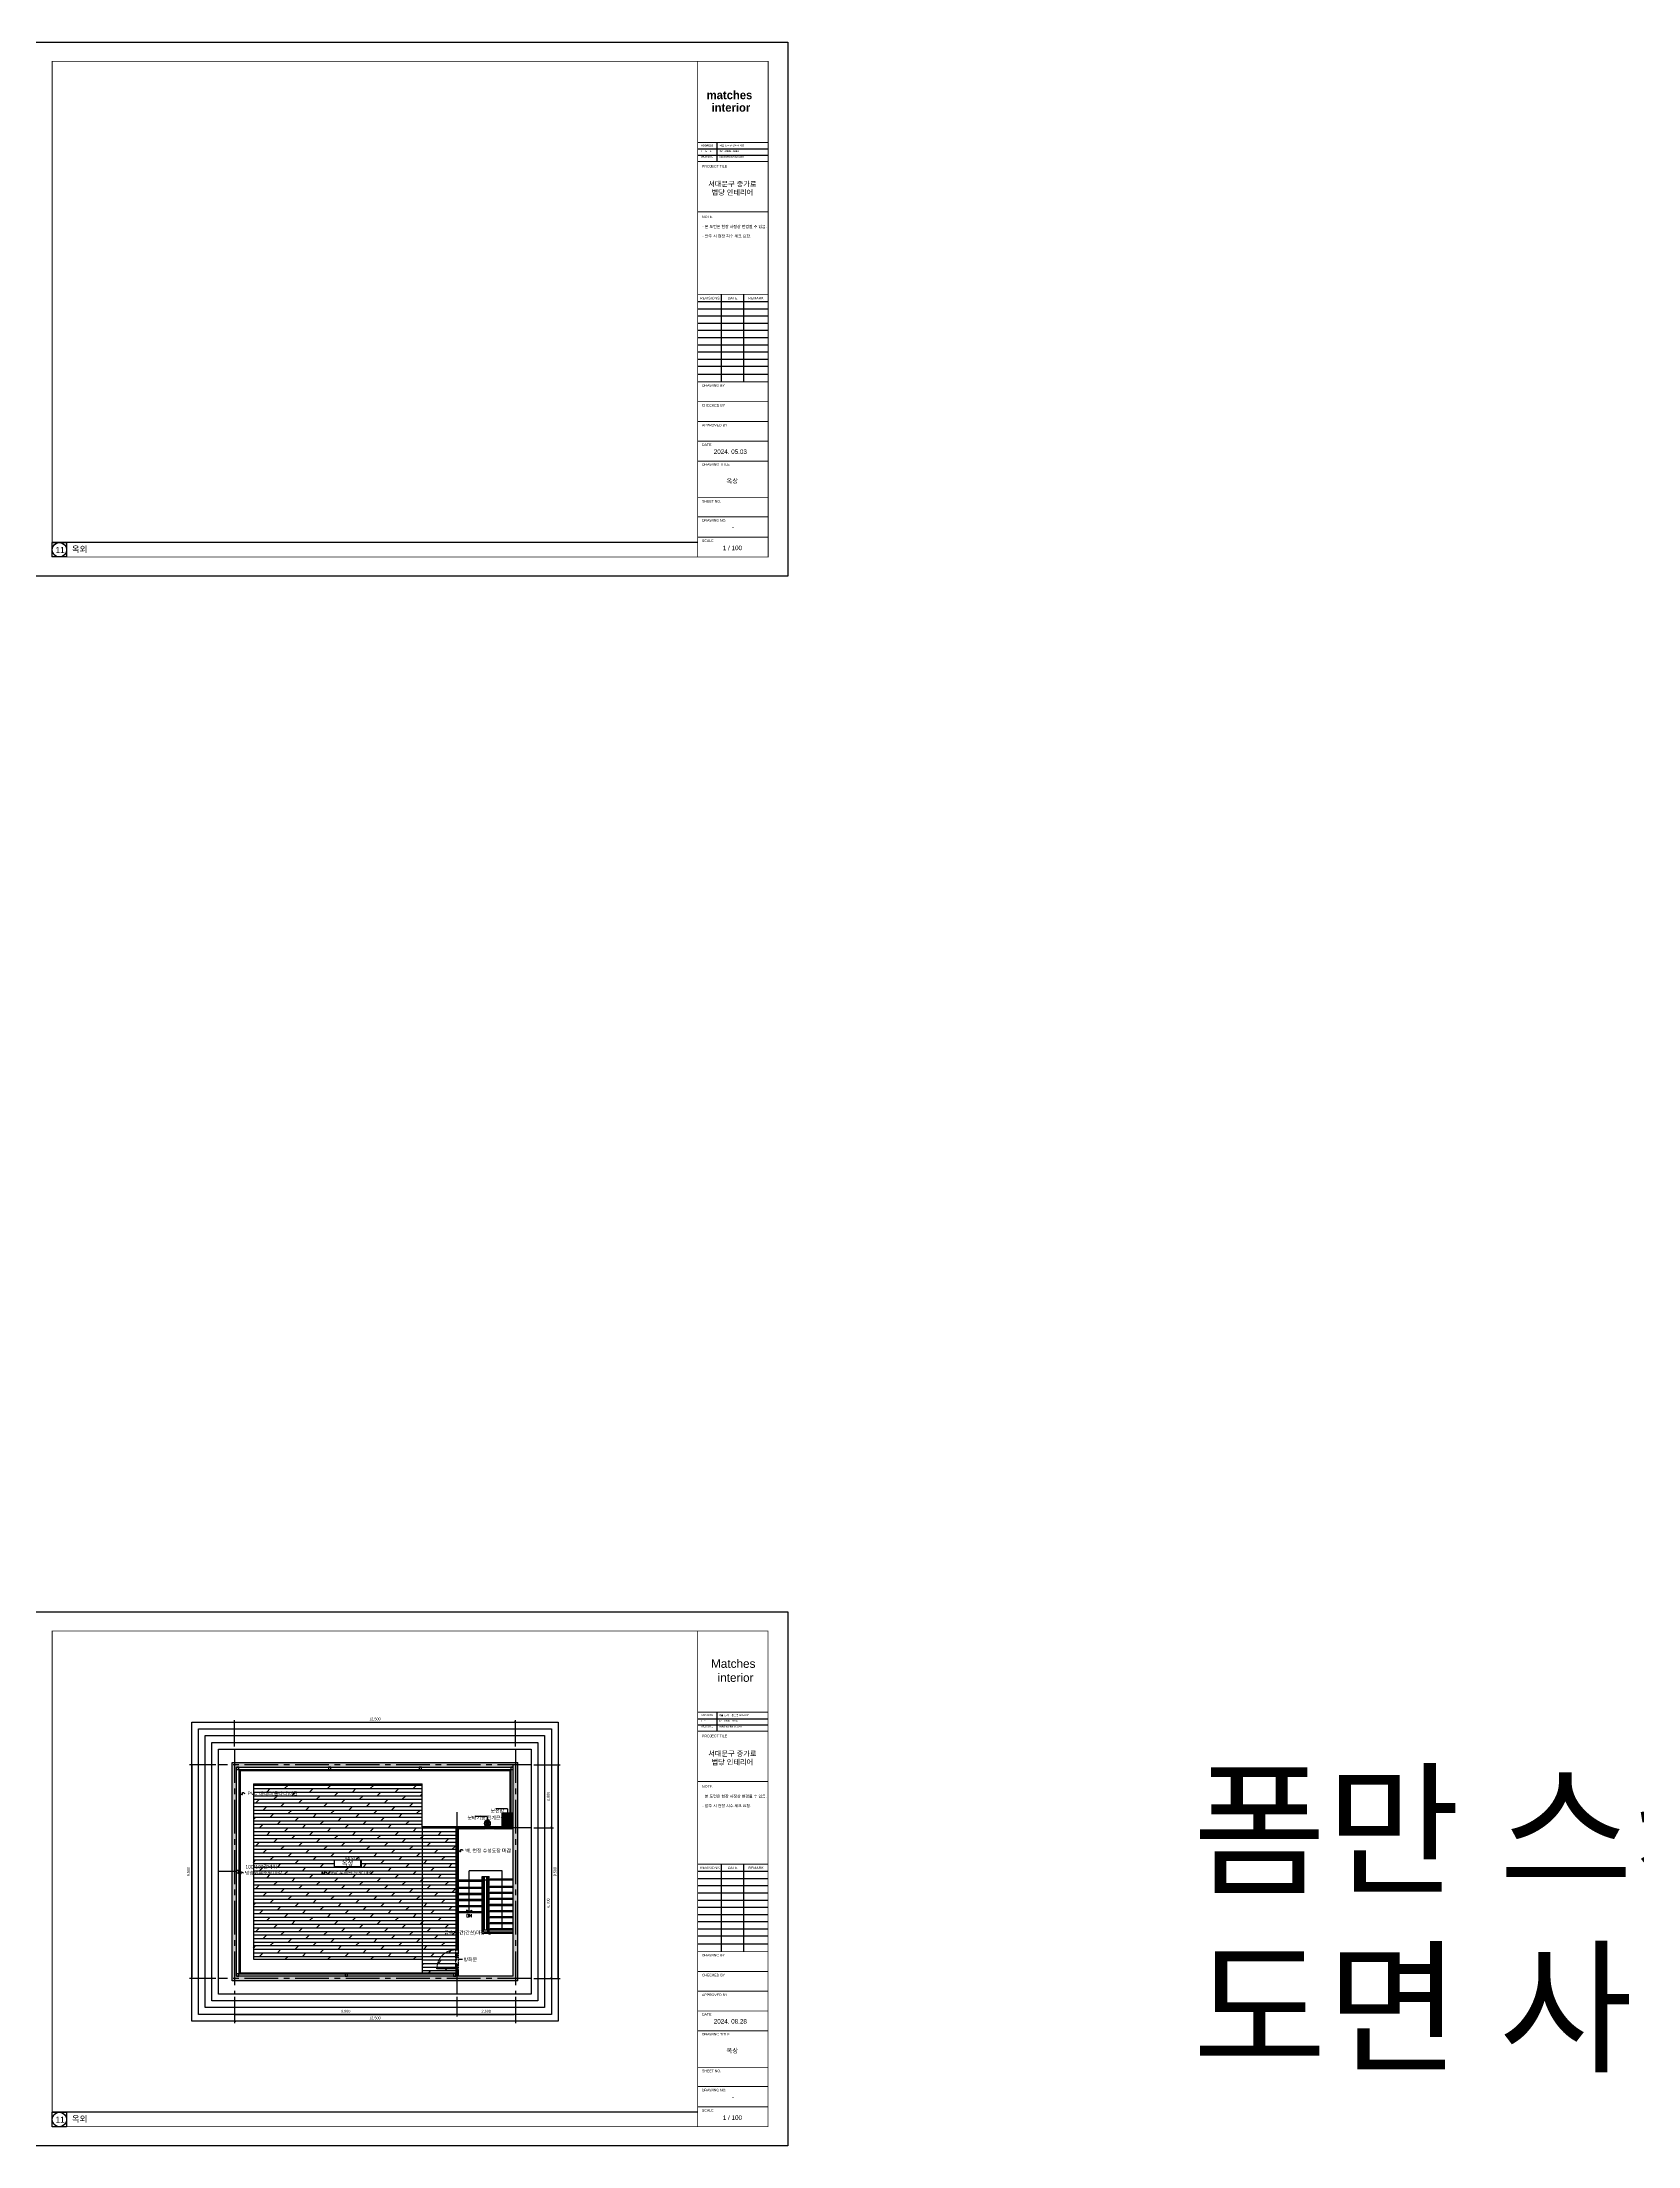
# Model space of a CAD drawing. Header units: millimetres. Extents: x -224448 to 1592092, y -164641 to 319001.
# Drawn here: x 249090 to 320071, y 146190 to 239774 of the extents above; entities that cross this region are included whole.
import ezdxf
from ezdxf.enums import TextEntityAlignment as Align

# ---------------------------------------------------------------- set-up
doc = ezdxf.new("R2010")
doc.units = ezdxf.units.MM
for name, pattern in [('CEN', [62, 60, -1, 0, -1]), ('CENTER2', [1.125, 0.75, -0.125, 0.125, -0.125]), ('HIDDEN', [9.525, 6.35, -3.175])]:
    doc.linetypes.add(name, pattern=pattern)
doc.layers.get('Defpoints').update_dxf_attribs({"color": 35})
for name, color, linetype in [('ARREA', 1, 'Continuous'), ('CORE', 7, 'Continuous'), ('DIM', 3, 'Continuous'), ('I-SYM', 4, 'Continuous'), ('I-TEXT', 7, 'Continuous'), ('I_CON', 2, 'Continuous'), ('I_DOOR', 4, 'Continuous'), ('I_FORMAT', 7, 'Continuous'), ('I_FUR', 6, 'Continuous'), ('I_HAT', 8, 'Continuous'), ('I_TXT', 7, 'Continuous'), ('I_WALL', 3, 'Continuous'), ('Layer 1', 7, 'Continuous')]:
    doc.layers.add(name, color=color, linetype=linetype)
doc.layers.add('I_CEN', color=1, linetype='CEN', lineweight=13)
doc.styles.add('HY울릉도', font='')
doc.styles.add('IABU-글꼴스타일', font='')
doc.styles.add('NTOP', font='Dotum.ttf')
doc.styles.add('ROMANS', font='romans', dxfattribs={"height": 135})
doc.styles.add('sim', font='')
doc.styles.get("Standard").update_dxf_attribs({"font": 'arial.ttf'})
doc.styles.add('주석', font='arial.ttf')
doc.styles.get('HY울릉도').set_extended_font_data('HY울릉도L')
doc.styles.get('IABU-글꼴스타일').set_extended_font_data('HY울릉도L')
doc.styles.get('sim').set_extended_font_data('Pretendard Variable Light')
doc.dimstyles.new('IABC-100 (SUB)', dxfattribs={"dimscale": 60, "dimtxt": 2, "dimasz": 1, "dimexe": 1.5, "dimexo": 2, "dimgap": 1, "dimtad": 1, "dimdec": 0, "dimdsep": 46, "dimlunit": 6, "dimtxsty": 'IABU-글꼴스타일', "dimblk": '1234_Dot', "dimcen": 1, "dimclrd": 4, "dimclre": 4, "dimclrt": 7, "dimadec": 0, "dimazin": 0, "dimtfac": 1, "dimtdec": 0, "dimtix": 1, "dimtmove": 2, "dimatfit": 3, "dimldrblk": '1234_Dot', "dimfxl": 2, "dimtolj": 1, "dimtzin": 0, "dimarcsym": 0})

# ---------------------------------------------------------------- blocks, each defined once
blk = doc.blocks.new('FR1')
at = {"layer": 'Defpoints'}
blk.add_lwpolyline([(89059, 47504), (131059, 47504), (131059, 17804), (89059, 17804)], close=True, dxfattribs=at)
at = {"layer": 'I_FORMAT'}
for p, q in [((126043, 41560), (129958, 41560)), ((126044, 41224), (129963, 41224)), ((127113, 41920), (127113, 40862)), ((126044, 33077), (129959, 33077)), ((127379, 28591), (127379, 33460)), ((128619, 28607), (128619, 33477)), ((126044, 32677), (129959, 32677)), ((126044, 32277), (129959, 32277)), ((126044, 31877), (129959, 31877)), ((126044, 31477), (129959, 31477)), ((126044, 31077), (129959, 31077)), ((126044, 30677), (129959, 30677)), ((126044, 30277), (129959, 30277)), ((126044, 29877), (129959, 29877)), ((126044, 29477), (129959, 29477)), ((126044, 29042), (129959, 29042)), ((126044, 19673), (90159, 19673))]:
    blk.add_line(p, q, dxfattribs=at)
for points, const_width in [([(126044, 18873), (90159, 18873), (90159, 46435), (126044, 46435)], 50.2), ([(126044, 46435), (126044, 18864)], 50.2), ([(126044, 46435), (129959, 46435), (129959, 18873), (126044, 18873)], 50.2), ([(126044, 41920), (129959, 41920)], 50.2), ([(126044, 40863), (129952, 40863)], 50.2), ([(126044, 38066), (129959, 38066)], 50.2), ([(126044, 33477), (129959, 33477)], 50.2), ([(126044, 28607), (129959, 28607)], 50.2), ([(129959, 28607), (126459, 28607)], 20), ([(126044, 27507), (129959, 27507)], 50.2), ([(126044, 26407), (129959, 26407)], 50.2), ([(126044, 25307), (129959, 25307)], 50.2), ([(126044, 24207), (129959, 24207)], 50.2), ([(126044, 22173), (129959, 22173)], 50.2), ([(126044, 21107), (129959, 21107)], 50.2), ([(126459, 22173), (129959, 22173)], 30), ([(126459, 21107), (129959, 21107)], 30), ([(126044, 19973), (129959, 19973)], 50.2), ([(126459, 19973), (129959, 19973)], 30)]:
    blk.add_lwpolyline(points, dxfattribs=dict(at, const_width=const_width))
blk.add_lwpolyline([(90159, 19673), (90959, 19673), (90959, 18873), (90159, 18873)], close=True, dxfattribs=at)
blk.add_circle((90559, 19273), 400, dxfattribs=at)
for s, height, p in [('PROJECT TILE', 142.54, (126285, 40527)), ('NOTE.', 142.5, (126291, 37716))]:
    blk.add_text(s, height=height, dxfattribs=at).set_placement(p)
for s, p in [('REVISIONS', (126720, 33267)), ('DATE', (127987, 33267)), ('REMARK', (129287, 33266))]:
    blk.add_text(s, height=142.5, dxfattribs=at).set_placement(p, align=Align.MIDDLE_CENTER)
at = {"layer": 'I_FORMAT', "style": 'sim'}
for s, height, p in [('DRAWING BY', 142.5, (126285, 28339)), ('CHECKED BY', 142.5, (126285, 27232)), ('APPROVED BY', 142.54, (126285, 26132)), ('DATE', 142.5, (126285, 25043)), ('2024. 05.03', 252, (126943, 24605)), ('DRAWING TITLE', 142.54, (126285, 23946)), ('SHEET NO.', 142.5, (126285, 21901)), ('DRAWING NO.', 142.54, (126285, 20836)), ('SCALE', 142.5, (126285, 19708))]:
    blk.add_text(s, height=height, dxfattribs=at).set_placement(p)
blk.add_text('-', height=252, dxfattribs=at).set_placement((128009, 20534), align=Align.MIDDLE_CENTER)
at = {"layer": 'I_FORMAT', "insert": (126238, 41801), "char_height": 142.538, "width": 4018.9, "attachment_point": 1, "line_spacing_factor": 0.93}
blk.add_mtext('{\\fPretendard Variable SemiBold|b0|i0|c129|p2;\\H0.7x;ADDRESS\\fArial|b0|i0|c129|p34;         \\fPretendard Variable SemiBold|b0|i0|c129|p2;서울 강서구 강서로 433\\P\\fArial|b0|i0|c129|p34;\\P\\fPretendard Variable SemiBold|b0|i0|c129|p2;T    E    L\\fArial|b0|i0|c129|p34;            \\fPretendard Variable SemiBold|b0|i0|c129|p2;02  - 6949 - 5994\\P\\fArial|b0|i0|c129|p34;\\P\\fPretendard Variable SemiBold|b0|i0|c129|p2;WEB SITE\\fArial|b0|i0|c129|p34;         \\fPretendard Variable SemiBold|b0|i0|c129|p2;matchesinterior.com}', dxfattribs=at)
at = {"layer": 'I_FORMAT', "insert": (127975, 39364), "char_height": 285.08, "width": 8812.01, "attachment_point": 5}
blk.add_mtext('{\\fPretendard Variable SemiBold|b0|i0|c129|p2;서대문구 증가로\\P법당 인테리어}', dxfattribs=at)
at = {"layer": 'I_FORMAT', "linetype": 'ByBlock', "insert": (126306, 37319), "char_height": 156.79, "width": 3464.85, "attachment_point": 1, "style": 'HY울릉도'}
blk.add_mtext('{\\fPretendard Variable Light|b0|i0|c129|p2;- 본 도면은 현장 사정상 변경될 수 있음.\\P\\P- 발주 시 현장 치수 체크 요함.}', dxfattribs=at)
at = {"layer": 'I_FORMAT', "insert": (127979, 19376), "char_height": 252, "width": 4626.3, "attachment_point": 5, "style": 'sim'}
blk.add_mtext('1 / 100', dxfattribs=at)
at = {"layer": 'Layer 1', "color": 250, "char_height": 467.28, "attachment_point": 7}
for s, insert in [('\\fPoppins|b1|i0|c0|p34;\\W1;matches', (126547, 44321)), ('\\fPoppins|b1|i0|c0|p34;\\W1;interior', (126817, 43626))]:
    blk.add_mtext(s, dxfattribs=dict(at, insert=insert))
blk = doc.blocks.new('1234_Dot')
at = {"color": 0, "linetype": 'ByBlock', "lineweight": -2}
blk.add_line((-0.5, 0), (-1, 0), dxfattribs=at)
at = {"color": 0, "linetype": 'ByBlock', "const_width": 0.5}
blk.add_lwpolyline([(-0.25, 0, 1), (0.25, 0, 1)], format="xyb", close=True, dxfattribs=at)
blk = doc.blocks.new('*D486')
at = {"layer": 'Defpoints', "color": 0, "ltscale": 50, "transparency": 16777216}
for p in [(256944, 163140), (255744, 153640), (256944, 153640)]:
    blk.add_point(p, dxfattribs=at)
at = {"layer": 'DIM', "color": 4, "lineweight": -2, "ltscale": 50, "transparency": 16777216}
for p, q in [((256824, 163140), (255654, 163140)), ((255744, 163080), (255744, 153700)), ((256824, 153640), (255654, 153640))]:
    blk.add_line(p, q, dxfattribs=at)
at = {"layer": 'DIM', "color": 4, "lineweight": -2, "ltscale": 50, "transparency": 16777216, "xscale": 60, "yscale": 60, "zscale": 60}
for p, rotation in [((255744, 163140), 90), ((255744, 153640), 270)]:
    blk.add_blockref('1234_Dot', p, dxfattribs=dict(at, rotation=rotation))
at = {"layer": 'DIM', "color": 7, "ltscale": 50, "transparency": 16777216, "insert": (255613, 158390), "char_height": 120, "attachment_point": 5, "rotation": 90, "style": 'IABU-글꼴스타일'}
blk.add_mtext('\\A1;9,500', dxfattribs=at)
blk = doc.blocks.new('klsdfa')
at = {"layer": 'I_CEN'}
blk.add_arc((2937606, -1355168), 820, 90.70525, 181.30421, dxfattribs=at)
at = {"layer": 'I_DOOR'}
for points in [[(2937596, -1354347), (2937596, -1355187), (2937626, -1355187), (2937626, -1354347)], [(2936756, -1355187), (2936756, -1355287), (2936786, -1355287), (2936786, -1355257), (2936796, -1355257), (2936796, -1355217), (2936786, -1355217), (2936786, -1355187), (2936756, -1355187)], [(2937656, -1355187), (2937656, -1355287), (2937626, -1355287), (2937626, -1355257), (2937616, -1355257), (2937616, -1355217), (2937626, -1355217), (2937626, -1355187), (2937656, -1355187)]]:
    blk.add_lwpolyline(points, close=True, dxfattribs=at)
at = {"layer": 'I_FUR', "color": 8, "linetype": 'HIDDEN', "ltscale": 8}
for p, q in [((2937626, -1355187), (2936786, -1355187)), ((2936786, -1355287), (2937626, -1355287))]:
    blk.add_line(p, q, dxfattribs=at)
blk = doc.blocks.new('J12855')
at = {"layer": 'CORE', "color": 1}
for p, q in [((318923, 103961), (318923, 105811)), ((318923, 105091), (318923, 105811)), ((320398, 105811), (318923, 105811)), ((320398, 103964), (320398, 105811)), ((318435, 105361), (319460, 105361)), ((318435, 105041), (319460, 105041)), ((318475, 105411), (318475, 105361)), ((318475, 105091), (318475, 105041)), ((318475, 104821), (318475, 104771)), ((319460, 105361), (319460, 105411)), ((319460, 105041), (319460, 105091)), ((319460, 104771), (319460, 104821)), ((319860, 105461), (320885, 105461)), ((319860, 105411), (319860, 105461)), ((319860, 105141), (320885, 105141)), ((319860, 105091), (319860, 105141)), ((319860, 104871), (320885, 104871)), ((319860, 104821), (319860, 104871)), ((320845, 105461), (320845, 105411)), ((320845, 105141), (320845, 105091)), ((320845, 104871), (320845, 104821)), ((318435, 104771), (319460, 104771)), ((318435, 104501), (319460, 104501)), ((318435, 104231), (319460, 104231)), ((318435, 103961), (319460, 103961)), ((318475, 104551), (318475, 104501)), ((318475, 104281), (318475, 104231)), ((318475, 104011), (318475, 103961)), ((319460, 104501), (319460, 104551)), ((319460, 104231), (319460, 104281)), ((319460, 103961), (319460, 104011)), ((319860, 104601), (320885, 104601)), ((319860, 104551), (319860, 104601)), ((319860, 104331), (320885, 104331)), ((319860, 104281), (319860, 104331)), ((319860, 104061), (320885, 104061)), ((319860, 104011), (319860, 104061)), ((320398, 103201), (320398, 103964)), ((320845, 104601), (320845, 104551)), ((320845, 104331), (320845, 104281)), ((320845, 104061), (320845, 104011)), ((319860, 103791), (320885, 103791)), ((319860, 103741), (319860, 103791)), ((319860, 103521), (320885, 103521)), ((319860, 103471), (319860, 103521)), ((319860, 103251), (320885, 103251)), ((319860, 103201), (319860, 103251)), ((320845, 103791), (320845, 103741)), ((320845, 103521), (320845, 103471)), ((320845, 103251), (320845, 103201))]:
    blk.add_line(p, q, dxfattribs=at)
at = {"layer": 'CORE'}
for p, q in [((318435, 105411), (319510, 105411)), ((318435, 105091), (319510, 105091)), ((318435, 104821), (319510, 104821)), ((319510, 103051), (319510, 105561)), ((319510, 105561), (319810, 105561)), ((319560, 103101), (319560, 105561)), ((319560, 105411), (319610, 105411)), ((319560, 105411), (319760, 105411)), ((319560, 105091), (319610, 105091)), ((319560, 104821), (319610, 104821)), ((319610, 103201), (319610, 105561)), ((319710, 103201), (319710, 105561)), ((319710, 105411), (319760, 105411)), ((319710, 105091), (319760, 105091)), ((319710, 104821), (319760, 104821)), ((319760, 103101), (319760, 105561)), ((319810, 103051), (319810, 105561)), ((319810, 105411), (320885, 105411)), ((319810, 105091), (320885, 105091)), ((319810, 104821), (320885, 104821)), ((318435, 104551), (319510, 104551)), ((318435, 104281), (319510, 104281)), ((318435, 104011), (319510, 104011)), ((318923, 103999), (318808, 104065)), ((318808, 104065), (318808, 104030)), ((318923, 103964), (318808, 104030)), ((318923, 103999), (319037, 104065)), ((318923, 103964), (319037, 104030)), ((319037, 104065), (319037, 104030)), ((319560, 104551), (319610, 104551)), ((319560, 104281), (319610, 104281)), ((319560, 104011), (319610, 104011)), ((319710, 104551), (319760, 104551)), ((319710, 104281), (319760, 104281)), ((319710, 104011), (319760, 104011)), ((319810, 104551), (320885, 104551)), ((319810, 104281), (320885, 104281)), ((319810, 104011), (320885, 104011)), ((319510, 103051), (319810, 103051)), ((319560, 103741), (319610, 103741)), ((319560, 103471), (319610, 103471)), ((319560, 103201), (319760, 103201)), ((319560, 103101), (319760, 103101)), ((319710, 103741), (319760, 103741)), ((319710, 103471), (319760, 103471)), ((319810, 103741), (320885, 103741)), ((319810, 103471), (320885, 103471)), ((319810, 103201), (320885, 103201))]:
    blk.add_line(p, q, dxfattribs=at)
blk.add_circle((320398, 103201), 23.2, dxfattribs=at)
at = {"layer": 'CORE', "color": 2, "style": 'ROMANS'}
blk.add_text('DN', height=135, dxfattribs=at).set_placement((318925, 103755), align=Align.CENTER)
blk = doc.blocks.new('*D488')
at = {"layer": 'Defpoints', "color": 0, "ltscale": 50, "transparency": 16777216}
for p in [(270144, 165040), (257644, 163840), (270144, 163840)]:
    blk.add_point(p, dxfattribs=at)
at = {"layer": 'DIM', "color": 4, "lineweight": -2, "ltscale": 50, "transparency": 16777216}
for p, q in [((257644, 163960), (257644, 165130)), ((257704, 165040), (270084, 165040)), ((270144, 163960), (270144, 165130))]:
    blk.add_line(p, q, dxfattribs=at)
at = {"layer": 'DIM', "color": 4, "lineweight": -2, "ltscale": 50, "transparency": 16777216, "xscale": 60, "yscale": 60, "zscale": 60, "rotation": 180}
blk.add_blockref('1234_Dot', (257644, 165040), dxfattribs=at)
at = {"layer": 'DIM', "color": 4, "lineweight": -2, "ltscale": 50, "transparency": 16777216, "xscale": 60, "yscale": 60, "zscale": 60}
blk.add_blockref('1234_Dot', (270144, 165040), dxfattribs=at)
at = {"layer": 'DIM', "color": 7, "ltscale": 50, "transparency": 16777216, "insert": (263894, 165172), "char_height": 120, "attachment_point": 5, "style": 'IABU-글꼴스타일'}
blk.add_mtext('\\A1;12,500', dxfattribs=at)
blk = doc.blocks.new('*D489')
at = {"layer": 'Defpoints', "color": 0, "ltscale": 50, "transparency": 16777216}
for p in [(270844, 163140), (270844, 160340), (271744, 160340)]:
    blk.add_point(p, dxfattribs=at)
at = {"layer": 'DIM', "color": 4, "lineweight": -2, "ltscale": 50, "transparency": 16777216}
for p, q in [((270964, 163140), (271834, 163140)), ((271744, 163080), (271744, 160400)), ((270964, 160340), (271834, 160340))]:
    blk.add_line(p, q, dxfattribs=at)
at = {"layer": 'DIM', "color": 4, "lineweight": -2, "ltscale": 50, "transparency": 16777216, "xscale": 60, "yscale": 60, "zscale": 60}
for p, rotation in [((271744, 163140), 90), ((271744, 160340), 270)]:
    blk.add_blockref('1234_Dot', p, dxfattribs=dict(at, rotation=rotation))
at = {"layer": 'DIM', "color": 7, "ltscale": 50, "transparency": 16777216, "insert": (271613, 161740), "char_height": 120, "attachment_point": 5, "rotation": 90, "style": 'IABU-글꼴스타일'}
blk.add_mtext('\\A1;2,800', dxfattribs=at)
blk = doc.blocks.new('*D490')
at = {"layer": 'Defpoints', "color": 0, "ltscale": 50, "transparency": 16777216}
for p in [(270844, 160340), (270844, 153640), (271744, 153640)]:
    blk.add_point(p, dxfattribs=at)
at = {"layer": 'DIM', "color": 4, "lineweight": -2, "ltscale": 50, "transparency": 16777216}
for p, q in [((270964, 160340), (271834, 160340)), ((271744, 160280), (271744, 153700)), ((270964, 153640), (271834, 153640))]:
    blk.add_line(p, q, dxfattribs=at)
at = {"layer": 'DIM', "color": 4, "lineweight": -2, "ltscale": 50, "transparency": 16777216, "xscale": 60, "yscale": 60, "zscale": 60}
for p, rotation in [((271744, 160340), 90), ((271744, 153640), 270)]:
    blk.add_blockref('1234_Dot', p, dxfattribs=dict(at, rotation=rotation))
at = {"layer": 'DIM', "color": 7, "ltscale": 50, "transparency": 16777216, "insert": (271613, 156990), "char_height": 120, "attachment_point": 5, "rotation": 90, "style": 'IABU-글꼴스타일'}
blk.add_mtext('\\A1;6,700', dxfattribs=at)
blk = doc.blocks.new('*D491')
at = {"layer": 'Defpoints', "color": 0, "ltscale": 50, "transparency": 16777216}
for p in [(270844, 163140), (272044, 163140), (270844, 153640)]:
    blk.add_point(p, dxfattribs=at)
at = {"layer": 'DIM', "color": 4, "lineweight": -2, "ltscale": 50, "transparency": 16777216}
for p, q in [((270964, 163140), (272134, 163140)), ((272044, 153700), (272044, 163080)), ((270964, 153640), (272134, 153640))]:
    blk.add_line(p, q, dxfattribs=at)
at = {"layer": 'DIM', "color": 4, "lineweight": -2, "ltscale": 50, "transparency": 16777216, "xscale": 60, "yscale": 60, "zscale": 60}
for p, rotation in [((272044, 163140), 90), ((272044, 153640), 270)]:
    blk.add_blockref('1234_Dot', p, dxfattribs=dict(at, rotation=rotation))
at = {"layer": 'DIM', "color": 7, "ltscale": 50, "transparency": 16777216, "insert": (271913, 158390), "char_height": 120, "attachment_point": 5, "rotation": 90, "style": 'IABU-글꼴스타일'}
blk.add_mtext('\\A1;9,500', dxfattribs=at)
blk = doc.blocks.new('*D492')
at = {"layer": 'Defpoints', "color": 0, "ltscale": 50, "transparency": 16777216}
for p in [(257644, 152940), (267544, 152940), (267544, 152040)]:
    blk.add_point(p, dxfattribs=at)
at = {"layer": 'DIM', "color": 4, "lineweight": -2, "ltscale": 50, "transparency": 16777216}
for p, q in [((257644, 152820), (257644, 151950)), ((267544, 152820), (267544, 151950)), ((257704, 152040), (267484, 152040))]:
    blk.add_line(p, q, dxfattribs=at)
at = {"layer": 'DIM', "color": 4, "lineweight": -2, "ltscale": 50, "transparency": 16777216, "xscale": 60, "yscale": 60, "zscale": 60, "rotation": 180}
blk.add_blockref('1234_Dot', (257644, 152040), dxfattribs=at)
at = {"layer": 'DIM', "color": 4, "lineweight": -2, "ltscale": 50, "transparency": 16777216, "xscale": 60, "yscale": 60, "zscale": 60}
blk.add_blockref('1234_Dot', (267544, 152040), dxfattribs=at)
at = {"layer": 'DIM', "color": 7, "ltscale": 50, "transparency": 16777216, "insert": (262594, 152172), "char_height": 120, "attachment_point": 5, "style": 'IABU-글꼴스타일'}
blk.add_mtext('\\A1;9,900', dxfattribs=at)
blk = doc.blocks.new('*D493')
at = {"layer": 'Defpoints', "color": 0, "ltscale": 50, "transparency": 16777216}
for p in [(267544, 152940), (270144, 152940), (270144, 152040)]:
    blk.add_point(p, dxfattribs=at)
at = {"layer": 'DIM', "color": 4, "lineweight": -2, "ltscale": 50, "transparency": 16777216}
for p, q in [((267544, 152820), (267544, 151950)), ((270144, 152820), (270144, 151950)), ((267604, 152040), (270084, 152040))]:
    blk.add_line(p, q, dxfattribs=at)
at = {"layer": 'DIM', "color": 4, "lineweight": -2, "ltscale": 50, "transparency": 16777216, "xscale": 60, "yscale": 60, "zscale": 60, "rotation": 180}
blk.add_blockref('1234_Dot', (267544, 152040), dxfattribs=at)
at = {"layer": 'DIM', "color": 4, "lineweight": -2, "ltscale": 50, "transparency": 16777216, "xscale": 60, "yscale": 60, "zscale": 60}
blk.add_blockref('1234_Dot', (270144, 152040), dxfattribs=at)
at = {"layer": 'DIM', "color": 7, "ltscale": 50, "transparency": 16777216, "insert": (268844, 152172), "char_height": 120, "attachment_point": 5, "style": 'IABU-글꼴스타일'}
blk.add_mtext('\\A1;2,600', dxfattribs=at)
blk = doc.blocks.new('*D494')
at = {"layer": 'Defpoints', "color": 0, "ltscale": 50, "transparency": 16777216}
for p in [(257644, 152940), (270144, 152940), (257644, 151740)]:
    blk.add_point(p, dxfattribs=at)
at = {"layer": 'DIM', "color": 4, "lineweight": -2, "ltscale": 50, "transparency": 16777216}
for p, q in [((257644, 152820), (257644, 151650)), ((270144, 152820), (270144, 151650)), ((270084, 151740), (257704, 151740))]:
    blk.add_line(p, q, dxfattribs=at)
at = {"layer": 'DIM', "color": 4, "lineweight": -2, "ltscale": 50, "transparency": 16777216, "xscale": 60, "yscale": 60, "zscale": 60, "rotation": 180}
blk.add_blockref('1234_Dot', (257644, 151740), dxfattribs=at)
at = {"layer": 'DIM', "color": 4, "lineweight": -2, "ltscale": 50, "transparency": 16777216, "xscale": 60, "yscale": 60, "zscale": 60}
blk.add_blockref('1234_Dot', (270144, 151740), dxfattribs=at)
at = {"layer": 'DIM', "color": 7, "ltscale": 50, "transparency": 16777216, "insert": (263894, 151872), "char_height": 120, "attachment_point": 5, "style": 'IABU-글꼴스타일'}
blk.add_mtext('\\A1;12,500', dxfattribs=at)
blk = doc.blocks.new('마감지시')
at = {"layer": 'I-SYM'}
blk.add_hatch(color=256, dxfattribs=at).paths.add_polyline_path([(100285, -105169, 1), (100395, -105169, 1)])
blk.add_circle((100340, -105169), 55.1, dxfattribs=at)
blk.add_open_spline([(100340, -105169), (100472, -105076), (100636, -104989), (100521, -105343), (100750, -105224), (100793, -105160)], degree=3, knots=[104.4072574, 104.4072574, 104.4072574, 104.4072574, 483.4924485, 667.7259252, 958.4022925, 958.4022925, 958.4022925, 958.4022925], dxfattribs=at)
blk = doc.blocks.new('콘센트')
at = {"ltscale": 50}
h = blk.add_hatch(color=150, dxfattribs=at)
h.dxf.hatch_style = 1
edge = h.paths.add_edge_path()
edge.add_arc((-34286, -6087), 100, 0, 360)
edge = h.paths.add_edge_path(flags=16)
edge.add_arc((-34248, -6089), 26, 0, 360)
edge = h.paths.add_edge_path(flags=16)
edge.add_arc((-34325, -6089), 26, 0, 360)
at = {"color": 150, "ltscale": 50}
for centre, radius in [((-34286, -6087), 100), ((-34325, -6089), 26), ((-34248, -6089), 26)]:
    blk.add_circle(centre, radius, dxfattribs=at)

msp = doc.modelspace()

# ---------------------------------------------------------------- hatches: boundary and pattern name
h = msp.add_hatch(color=6)
h.dxf.hatch_style = 1
h.paths.add_polyline_path([(270043.987, 160990.153), (269543.987, 160990.153), (269543.987, 160390.153), (270043.987, 160390.153)])
at = {"layer": 'I-SYM', "linetype": 'Continuous', "ltscale": 0.5}
h = msp.add_hatch(color=9, dxfattribs=at)
h.dxf.hatch_style = 1
edge = h.paths.add_edge_path()
edge.add_arc((269791.205, 160989.986), 34.266, 180, 540)
h = msp.add_hatch(color=9, dxfattribs=at)
h.dxf.hatch_style = 1
edge = h.paths.add_edge_path()
edge.add_arc((268879.257, 160650.288), 34.266, 180, 540)
h = msp.add_hatch(color=9, dxfattribs=at)
h.dxf.hatch_style = 1
edge = h.paths.add_edge_path()
edge.add_arc((267596.77, 154490.321), 34.266, 0, 360)
at = {"layer": 'I_HAT', "true_color": 0x000000}
h = msp.add_hatch(color=18, dxfattribs=at)
h.dxf.hatch_style = 1
h.paths.add_polyline_path([(270243.987, 163240.153), (257543.987, 163240.153), (257543.987, 153740.153), (257743.987, 153740.153), (257743.987, 163040.153), (270043.987, 163040.153), (270043.987, 153740.153), (270243.987, 153740.153)])
h.paths.add_polyline_path([(270243.987, 153740.153), (270043.987, 153740.153), (257543.987, 153740.153), (257543.987, 153540.153), (270243.987, 153540.153)])
at = {"layer": 'I_HAT', "transparency": 33554457}
h = msp.add_hatch(dxfattribs=at)
h.set_pattern_fill('DOLMIT', color=9, scale=25, double=1)
h.paths.add_polyline_path([(265993.987, 162290.153), (258493.987, 162290.153), (258493.987, 154490.153), (265993.987, 154490.153), (265993.987, 160390.153)])
h.paths.add_polyline_path([(263251.018, 158910.514), (263251.018, 158876.764), (263284.768, 158876.764), (263284.768, 158576.765), (262134.885, 158576.765), (262134.885, 158610.515), (262101.135, 158610.515), (262101.135, 158910.514)], flags=16)
edge = h.paths.add_edge_path(flags=16)
edge.add_spline(control_points=[(261755.271, 158330.197), (261735.918, 158359.217), (261632.825, 158412.701), (261681.848, 158261.74), (261621.603, 158287.109), (261571.752, 158320.136)], knot_values=[148.84740091, 148.84740091, 148.84740091, 148.84740091, 439.523768227, 623.757244945, 958.402292488, 958.402292488, 958.402292488, 958.402292488], degree=3, periodic=0)
edge.add_ellipse((261551.24, 158334.049), major_axis=(17.526, 17.526), ratio=1, start_angle=-45, end_angle=280.85123643, ccw=False)
edge.add_ellipse((261551.24, 158334.049), major_axis=(17.526, 17.526), ratio=1, start_angle=280.85123643, end_angle=315, ccw=False)
h.paths.add_polyline_path([(267493.987, 160390.153), (265993.987, 160390.153), (265993.987, 154490.153), (265993.987, 153890.153), (267493.987, 153890.153), (267493.987, 154040.153), (267543.987, 154040.153), (267543.987, 154940.153), (267493.987, 154940.153)])
h.paths.add_polyline_path([(267493.987, 154910.153), (267493.987, 154070.153), (266653.987, 154070.153), (266653.987, 154100.153), (266655.069, 154100.153, -0.417278727)], flags=16)
h.paths.add_polyline_path([(267493.987, 154910.153, 0.417278727), (266655.069, 154100.153), (267493.987, 154100.153)], flags=16)
h.paths.add_polyline_path([(258026.344, 158471.547), (259644.486, 158471.547), (259644.486, 158751.052), (258026.344, 158751.052)], flags=9)
h.paths.add_polyline_path([(258110.693, 161722.209), (260589.537, 161722.209), (260589.537, 162020.326), (258110.693, 162020.326)], flags=9)
h.paths.add_polyline_path([(257999.603, 158197.012), (259889.467, 158197.012), (259889.467, 158482.196), (257999.603, 158482.196)], flags=9)
h.paths.add_polyline_path([(262558.613, 158834.918), (263308.932, 158834.918), (263308.932, 159123.417), (262558.613, 159123.417)], flags=24)
h.paths.add_polyline_path([(262352.308, 158574.429), (262997.714, 158574.429), (262997.714, 158947.132), (262352.308, 158947.132)], flags=24)
h.paths.add_polyline_path([(261705.86, 158193.963), (263956.409, 158193.963), (263956.409, 158483.563), (261705.86, 158483.563)], flags=24)
h.paths.add_polyline_path([(266856.117, 155532.375), (268911.813, 155532.375), (268911.813, 155830.493), (266856.117, 155830.493)], flags=9)
h.paths.add_polyline_path([(267770.043, 154318.082), (268493.621, 154318.082), (268493.621, 154610.941), (267770.043, 154610.941)], flags=9)
at = {"layer": 'I_HAT'}
h = msp.add_hatch(dxfattribs=at)
h.set_pattern_fill('ANSI31', color=256, scale=10)
h.set_pattern_definition([(45, (-6e-11, 33926.584), (-22.4506403, 22.4506403), [])])
h.paths.add_polyline_path([(267593.987, 160290.153), (270043.987, 160290.153), (270043.987, 160390.153), (267493.987, 160390.153), (267493.987, 154940.153), (267593.987, 154940.153)])
h.paths.add_polyline_path([(267593.987, 154040.153), (267493.987, 154040.153), (267493.987, 153740.153), (267593.987, 153740.153)])
h = msp.add_hatch(color=256, dxfattribs=at)
h.dxf.hatch_style = 1
h.paths.add_polyline_path([(263284.768, 158876.764), (263251.018, 158876.764), (263251.018, 158610.515), (262134.885, 158610.515), (262134.885, 158576.765), (263284.768, 158576.765)])

# ---------------------------------------------------------------- linework, layer by layer
at = {"color": 2}
msp.add_line((257743.987, 158390.153), (256943.987, 158390.153), dxfattribs=at)
at = {"layer": 'ARREA', "color": 1, "linetype": 'CENTER2', "ltscale": 2000}
for p, q in [((257643.987, 163840.153), (257643.987, 152940.153)), ((270143.987, 163840.153), (270143.987, 152940.153)), ((270843.987, 163140.153), (256943.987, 163140.153)), ((267543.987, 161040.153), (267543.987, 152940.153)), ((270843.987, 160340.153), (266843.987, 160340.153)), ((270843.987, 153640.153), (256943.987, 153640.153))]:
    msp.add_line(p, q, dxfattribs=at)
at = {"layer": 'Defpoints'}
for points in [[(248660, 169950.153), (282260, 169950.153), (282260, 146190.153), (248660, 146190.153)], [(255743.987, 165040.153), (272043.987, 165040.153), (272043.987, 151740.153), (255743.987, 151740.153)], [(256043.987, 164740.153), (271743.987, 164740.153), (271743.987, 152040.153), (256043.987, 152040.153)], [(256343.987, 164440.153), (271443.987, 164440.153), (271443.987, 152340.153), (256343.987, 152340.153)], [(256643.987, 164140.153), (271143.987, 164140.153), (271143.987, 152640.153), (256643.987, 152640.153)], [(256943.987, 163840.153), (270843.987, 163840.153), (270843.987, 152940.153), (256943.987, 152940.153)]]:
    msp.add_lwpolyline(points, close=True, dxfattribs=at)
at = {"layer": 'I-SYM', "color": 9, "linetype": 'Continuous', "ltscale": 0.5}
for p, q in [((269793.987, 161180.153), (269272.347, 161180.153)), ((269793.987, 161180.153), (269793.987, 160990.153)), ((267593.987, 154490.153), (267786.223, 154490.153))]:
    msp.add_line(p, q, dxfattribs=at)
at = {"layer": 'I-TEXT', "color": 0}
for q in [(268360.399, 160840.455), (268882.039, 160650.455)]:
    msp.add_line((268882.039, 160840.455), q, dxfattribs=at)
at = {"layer": 'I_CON', "color": 2}
for p, q in [((257543.987, 153540.153), (257543.987, 163240.153)), ((257543.987, 163240.153), (270243.987, 163240.153)), ((257743.987, 153740.153), (257743.987, 163040.153)), ((257743.987, 163040.153), (270043.987, 163040.153)), ((270043.987, 153740.153), (270043.987, 163140.153)), ((270243.987, 153540.153), (270243.987, 163240.153)), ((270243.987, 153540.153), (257543.987, 153540.153)), ((270043.987, 153740.153), (257743.987, 153740.153))]:
    msp.add_line(p, q, dxfattribs=at)
at = {"layer": 'I_FORMAT'}
for p, q in [((278247.896, 165195.014), (281379.921, 165195.014)), ((278247.975, 164926.214), (281383.628, 164926.214)), ((279103.173, 165483.348), (279103.173, 164637.188)), ((278247.975, 158408.489), (281380, 158408.489)), ((279316.407, 154819.872), (279316.407, 158715.296)), ((280308.598, 154833.065), (280308.598, 158728.489)), ((278247.975, 158088.489), (281380, 158088.489)), ((278247.975, 157768.489), (281380, 157768.489)), ((278247.975, 157448.489), (281380, 157448.489)), ((278247.975, 157128.489), (281380, 157128.489)), ((278247.975, 156808.489), (281380, 156808.489)), ((278247.975, 156488.489), (281380, 156488.489)), ((278247.975, 156168.489), (281380, 156168.489)), ((278247.975, 155848.489), (281380, 155848.489)), ((278247.975, 155528.489), (281380, 155528.489)), ((278247.975, 155180.777), (281380, 155180.777)), ((278247.975, 147685.353), (249540, 147685.353))]:
    msp.add_line(p, q, dxfattribs=at)
for points, const_width in [([(278247.975, 147045.353), (249540, 147045.353), (249540, 169094.953), (278247.975, 169094.953)], 40.174), ([(278247.975, 169094.953), (278247.975, 147038.544)], 40.174), ([(278247.975, 169094.953), (281380, 169094.953), (281380, 147045.353), (278247.975, 147045.353)], 40.174), ([(278247.975, 165483.348), (281380, 165483.348)], 40.174), ([(278247.975, 164637.88), (281374.834, 164637.88)], 40.174), ([(278247.975, 162399.607), (281380, 162399.607)], 40.174), ([(278247.975, 158728.489), (281380, 158728.489)], 40.174), ([(278247.975, 154833.065), (281380, 154833.065)], 40.174), ([(281380, 154833.065), (278580, 154833.065)], 16), ([(278247.975, 153953.065), (281380, 153953.065)], 40.174), ([(278247.975, 153073.065), (281380, 153073.065)], 40.174), ([(278247.975, 152193.065), (281380, 152193.065)], 40.174), ([(278247.975, 151313.065), (281380, 151313.065)], 40.174), ([(278247.975, 149685.353), (281380, 149685.353)], 40.174), ([(278247.975, 148833.065), (281380, 148833.065)], 40.174), ([(278580, 149685.353), (281380, 149685.353)], 24), ([(278580, 148833.065), (281380, 148833.065)], 24), ([(278247.975, 147925.353), (281380, 147925.353)], 40.174), ([(278580, 147925.353), (281380, 147925.353)], 24)]:
    msp.add_lwpolyline(points, dxfattribs=dict(at, const_width=const_width))
msp.add_lwpolyline([(249540, 147685.353), (250180, 147685.353), (250180, 147045.353), (249540, 147045.353)], close=True, dxfattribs=at)
msp.add_circle((249860, 147365.353), 320, dxfattribs=at)
at = {"layer": 'I_FUR'}
msp.add_lwpolyline([(269543.987, 160390.153), (270043.987, 160390.153), (270043.987, 160990.153), (269543.987, 160990.153)], close=True, dxfattribs=at)
at = {"layer": 'I_TXT', "color": 142}
msp.add_lwpolyline([(262101.135, 158910.514), (263251.018, 158910.514), (263251.018, 158610.515), (262101.135, 158610.515)], close=True, dxfattribs=at)
msp.add_lwpolyline([(263251.018, 158876.764), (263284.768, 158876.764), (263284.768, 158576.765), (262134.885, 158576.765), (262134.885, 158610.515)], dxfattribs=at)
at = {"layer": 'I_WALL'}
for p, q in [((257743.987, 163040.153), (257743.987, 162940.153)), ((257843.987, 163040.153), (257743.987, 163040.153)), ((257743.987, 162940.153), (257843.987, 162940.153)), ((257843.987, 162940.153), (257843.987, 163040.153)), ((257843.987, 162940.153), (257843.987, 153840.153)), ((257843.987, 162940.153), (269943.987, 162940.153)), ((257843.987, 162890.153), (269943.987, 162890.153)), ((257893.987, 162940.153), (257893.987, 153840.153)), ((261826.987, 163040.153), (261826.987, 162940.153)), ((261926.987, 163040.153), (261826.987, 163040.153)), ((261826.987, 162940.153), (261926.987, 162940.153)), ((261926.987, 162940.153), (261926.987, 163040.153)), ((265860.987, 163040.153), (265860.987, 162940.153)), ((265960.987, 163040.153), (265860.987, 163040.153)), ((265860.987, 162940.153), (265960.987, 162940.153)), ((265960.987, 162940.153), (265960.987, 163040.153)), ((269893.987, 162940.153), (269893.987, 160990.153)), ((269943.987, 163040.153), (269943.987, 162940.153)), ((270043.987, 163040.153), (269943.987, 163040.153)), ((269943.987, 162940.153), (270043.987, 162940.153)), ((269943.987, 162940.153), (269943.987, 160990.153)), ((270043.987, 162940.153), (270043.987, 163040.153)), ((258493.987, 162290.153), (258493.987, 154490.153)), ((258493.987, 162290.153), (265993.987, 162290.153)), ((265993.987, 160390.153), (265993.987, 162290.153)), ((265993.987, 160390.153), (265993.987, 153890.153)), ((267493.987, 160390.153), (265993.987, 160390.153)), ((270043.987, 160390.153), (267493.987, 160390.153)), ((267493.987, 160390.153), (267493.987, 154940.153)), ((270043.987, 160290.153), (267593.987, 160290.153)), ((267593.987, 160290.153), (267593.987, 154940.153)), ((257743.987, 158440.153), (257743.987, 158340.153)), ((257843.987, 158440.153), (257743.987, 158440.153)), ((257743.987, 158340.153), (257843.987, 158340.153)), ((257843.987, 158340.153), (257843.987, 158440.153)), ((268968.987, 155709.378), (270043.987, 155709.378)), ((268968.987, 155659.378), (270043.987, 155659.378)), ((269018.987, 155659.378), (269018.987, 155709.378)), ((269218.987, 155659.378), (269218.987, 155709.378)), ((269268.987, 155659.378), (269268.987, 155709.378)), ((269468.987, 155659.378), (269468.987, 155709.378)), ((269518.987, 155659.378), (269518.987, 155709.378)), ((269718.987, 155659.378), (269718.987, 155709.378)), ((269768.987, 155659.378), (269768.987, 155709.378)), ((269968.987, 155659.378), (269968.987, 155709.378)), ((258493.987, 154490.153), (265993.987, 154490.153)), ((257743.987, 153840.153), (257743.987, 153740.153)), ((257843.987, 153840.153), (257743.987, 153840.153)), ((257743.987, 153740.153), (257843.987, 153740.153)), ((257843.987, 153890.153), (267493.987, 153890.153)), ((257843.987, 153740.153), (257843.987, 153840.153)), ((257843.987, 153840.153), (267393.987, 153840.153)), ((262568.987, 153840.153), (262568.987, 153740.153)), ((262668.987, 153840.153), (262568.987, 153840.153)), ((262568.987, 153740.153), (262668.987, 153740.153)), ((262668.987, 153740.153), (262668.987, 153840.153)), ((267393.987, 153840.153), (267393.987, 153740.153)), ((267493.987, 153840.153), (267393.987, 153840.153)), ((267393.987, 153740.153), (267493.987, 153740.153)), ((267493.987, 154040.153), (267493.987, 153740.153)), ((267493.987, 153740.153), (267493.987, 153840.153)), ((267593.987, 154040.153), (267593.987, 153740.153))]:
    msp.add_line(p, q, dxfattribs=at)
for points in [[(267593.987, 154940.153), (267493.987, 154940.153)], [(267493.987, 154040.153), (267593.987, 154040.153)]]:
    msp.add_lwpolyline(points, dxfattribs=at)

# ---------------------------------------------------------------- block references
at = {"xscale": -1.44, "yscale": 1.44, "zscale": 1.44, "rotation": 180}
msp.add_blockref('콘센트', (318267.089, 151768.208), dxfattribs=at)
msp.add_blockref('J12855', (-50841.043, 52608.68))
at = {"layer": 'I-SYM', "color": 9, "linetype": 'Continuous', "ltscale": 0.5, "yscale": 0.4499995898310166, "zscale": 0.4499995897611674, "rotation": 180}
for p, xscale in [((212744.948, 114542.963), -0.4499995898310166), ((222449.531, 112010.698), -0.4499995898310166), ((212683.093, 111008.249), -0.4499995898310166), ((216398.289, 111008.249), -0.4499995898310166), ((314230.554, 108333.306), 0.4499995898310166)]:
    msp.add_blockref('마감지시', p, dxfattribs=dict(at, xscale=xscale))
at = {"layer": 'I_DOOR', "color": 3, "xscale": -1, "rotation": 90}
msp.add_blockref('klsdfa', (-1087692.653, 3091696.313), dxfattribs=at)
at = {"layer": 'I_HAT', "xscale": 0.8, "yscale": 0.8, "zscale": 0.8}
msp.add_blockref('FR1', (177413.136, 201770.772), dxfattribs=at)

# ---------------------------------------------------------------- texts
at = {"insert": (262101.135, 159051.937), "char_height": 140, "attachment_point": 1}
msp.add_mtext_dynamic_manual_height_columns('\\pxqr;94.51{\\fGulim|b0|i0|c129|p50;㎡}', width=1140.73369, gutter_width=12.5, heights=[0], dxfattribs=at)
at = {"layer": 'I-TEXT', "color": 0, "style": 'NTOP'}
for s, p in [('PVC 래티스(울타리)마감', (259350.115, 161871.478)), ('벽, 천정 수성도장 마감', (268931.362, 159324.214)), ('방습외부조명 마감', (258944.535, 158336.765)), ('100*100갈바위', (258835.415, 158605.937)), ('바닥 우레탄 도장 마감', (262831.135, 158336.765)), ('금속 난간(간살)마감', (267883.965, 155681.644))]:
    msp.add_text(s, height=155, dxfattribs=at).set_placement(p, align=Align.MIDDLE_CENTER)
at = {"layer": 'I-TEXT', "color": 0, "attachment_point": 1, "style": 'NTOP'}
for s, insert, char_height, width in [('\\pxsm1;폼만 스케일로 0.8 줄인버전\\P도면 사이즈는 동일함', (300268.192, 162613.828), 4742.4, 95351.91012), ('분전함', (269040, 161176.584), 155, 2444.92077), ('\\pxql;분배기용 전기콘센트', (268015.751, 160865.17), 155, 2444.92077), ('\\pxql;방화문', (267840.339, 154560.414), 155, 2444.92077)]:
    msp.add_mtext(s, dxfattribs=dict(at, insert=insert, char_height=char_height, width=width))
at = {"layer": 'I_FORMAT'}
for s, height, p in [('PROJECT TILE', 114.03042, (278440.905, 164368.439)), ('NOTE.', 114.0304, (278446.071, 162120.08))]:
    msp.add_text(s, height=height, dxfattribs=at).set_placement(p)
for s, p in [('REVISIONS', (278788.842, 158560.571)), ('DATE', (279802.748, 158560.571)), ('REMARK', (280842.446, 158559.88))]:
    msp.add_text(s, height=114.0304, dxfattribs=at).set_placement(p, align=Align.MIDDLE_CENTER)
at = {"layer": 'I_FORMAT', "style": 'sim'}
for s, height, p in [('DRAWING BY', 114.0304, (278440.905, 154618.259)), ('CHECKED BY', 114.0304, (278440.905, 153732.821)), ('APPROVED BY', 114.03042, (278440.905, 152852.821)), ('DATE', 114.0304, (278440.905, 151981.792)), ('2024. 08.28', 201.6, (278967.425, 151631.206)), ('DRAWING TITLE', 114.03042, (278440.905, 151103.808)), ('SHEET NO.', 114.0304, (278440.905, 149468.213)), ('DRAWING NO.', 114.03042, (278440.905, 148615.924)), ('SCALE', 114.0304, (278440.905, 147713.735))]:
    msp.add_text(s, height=height, dxfattribs=at).set_placement(p)
msp.add_text('-', height=201.6, dxfattribs=at).set_placement((279820.093, 148374.287), align=Align.MIDDLE_CENTER)
at = {"layer": 'I_FORMAT', "attachment_point": 5, "style": 'sim'}
for s, insert, char_height, width in [('옥상', (279789.839, 220238.59), 201.6, 3701.04345), ('\\pxql;11', (252647.012, 217182.034), 270, 5910.6775), ('\\pxql;옥외', (253367.099, 217198.034), 270, 5910.6775), ('옥상', (279789.839, 150415.022), 201.6, 3701.04345), ('\\pxql;11', (252647.012, 147358.466), 270, 5910.6775), ('\\pxql;옥외', (253367.099, 147374.466), 270, 5910.6775), ('1 / 100', (279796.701, 147447.63), 201.6, 3701.04345)]:
    msp.add_mtext(s, dxfattribs=dict(at, insert=insert, char_height=char_height, width=width))
at = {"layer": 'I_FORMAT', "insert": (278403.179, 165387.79), "char_height": 114.030418, "width": 3215.12084, "attachment_point": 1, "line_spacing_factor": 0.93}
msp.add_mtext('{\\fGulim|b0|i0|c129|p50;\\H0.7x;ADDRESS        서울 강서구 등촌동 660-9 2F\\P\\fArial|b0|i0|c129|p34;\\P\\fGulim|b0|i0|c129|p50;T  E  L  \\fArial|b0|i0|c129|p34;          \\fArial|b0|i0|c0|p34;   \\fGulim|b0|i0|c129|p50;02  - 6949 - 5994\\P\\fArial|b0|i0|c129|p34;\\P\\fGulim|b0|i0|c129|p50;WEB SITE         matchesinterior.com}', dxfattribs=at)
at = {"layer": 'I_FORMAT', "insert": (279793.195, 163438.6), "char_height": 228.06084, "width": 7049.60658, "attachment_point": 5}
msp.add_mtext('{\\fPretendard Variable SemiBold|b0|i0|c129|p2;서대문구 증가로\\P법당 인테리어}', dxfattribs=at)
at = {"layer": 'I_FORMAT', "linetype": 'ByBlock', "insert": (278458.064, 161802.658), "char_height": 125.43346, "width": 2771.88373, "attachment_point": 1, "style": 'HY울릉도'}
msp.add_mtext('{\\fPretendard Variable Light|b0|i0|c129|p2;- 본 도면은 현장 사정상 변경될 수 있음.\\P\\P- 발주 시 현장 치수 체크 요함.}', dxfattribs=at)
at = {"layer": 'I_TXT', "color": 142, "insert": (262676.076, 158760.515), "char_height": 200, "width": 1149.88274, "attachment_point": 5, "style": 'HY울릉도'}
msp.add_mtext('{\\fPretendard Variable Medium|b0|i0|c129|p2;옥상}', dxfattribs=at)
at = {"layer": 'Layer 1', "color": 250, "insert": (278845.117, 166829.17), "char_height": 373.824, "attachment_point": 7, "style": '주석'}
msp.add_mtext('Matches\\P  interior', dxfattribs=at)

# ---------------------------------------------------------------- dimensions: what is measured, and where the dimension line sits
at = {"layer": 'DIM', "ltscale": 50}
for base, p1, p2, picture, middle in [((270143.987, 165040.153), (257643.987, 163840.153), (270143.987, 163840.153), '*D488', (263893.987, 165171.582)), ((267543.987, 152040.153), (257643.987, 152940.153), (267543.987, 152940.153), '*D492', (262593.987, 152171.582)), ((257643.987, 151740.153), (270143.987, 152940.153), (257643.987, 152940.153), '*D494', (263893.987, 151871.582)), ((270143.987, 152040.153), (267543.987, 152940.153), (270143.987, 152940.153), '*D493', (268843.987, 152171.582))]:
    dim = msp.add_linear_dim(base=base, p1=p1, p2=p2, dimstyle='IABC-100 (SUB)', dxfattribs=at)
    dim.commit()
    dim.dimension.update_dxf_attribs({"geometry": picture, "text_midpoint": middle})
for base, p1, p2, picture, middle in [((255743.987, 153640.153), (256943.987, 163140.153), (256943.987, 153640.153), '*D486', (255612.559, 158390.153)), ((271743.987, 160340.153), (270843.987, 163140.153), (270843.987, 160340.153), '*D489', (271612.559, 161740.153)), ((272043.987, 163140.153), (270843.987, 153640.153), (270843.987, 163140.153), '*D491', (271912.559, 158390.153)), ((271743.987, 153640.153), (270843.987, 160340.153), (270843.987, 153640.153), '*D490', (271612.559, 156990.153))]:
    dim = msp.add_linear_dim(base=base, p1=p1, p2=p2, angle=90, dimstyle='IABC-100 (SUB)', dxfattribs=at)
    dim.commit()
    dim.dimension.update_dxf_attribs({"geometry": picture, "text_midpoint": middle})

doc.saveas('drawing.dxf')
